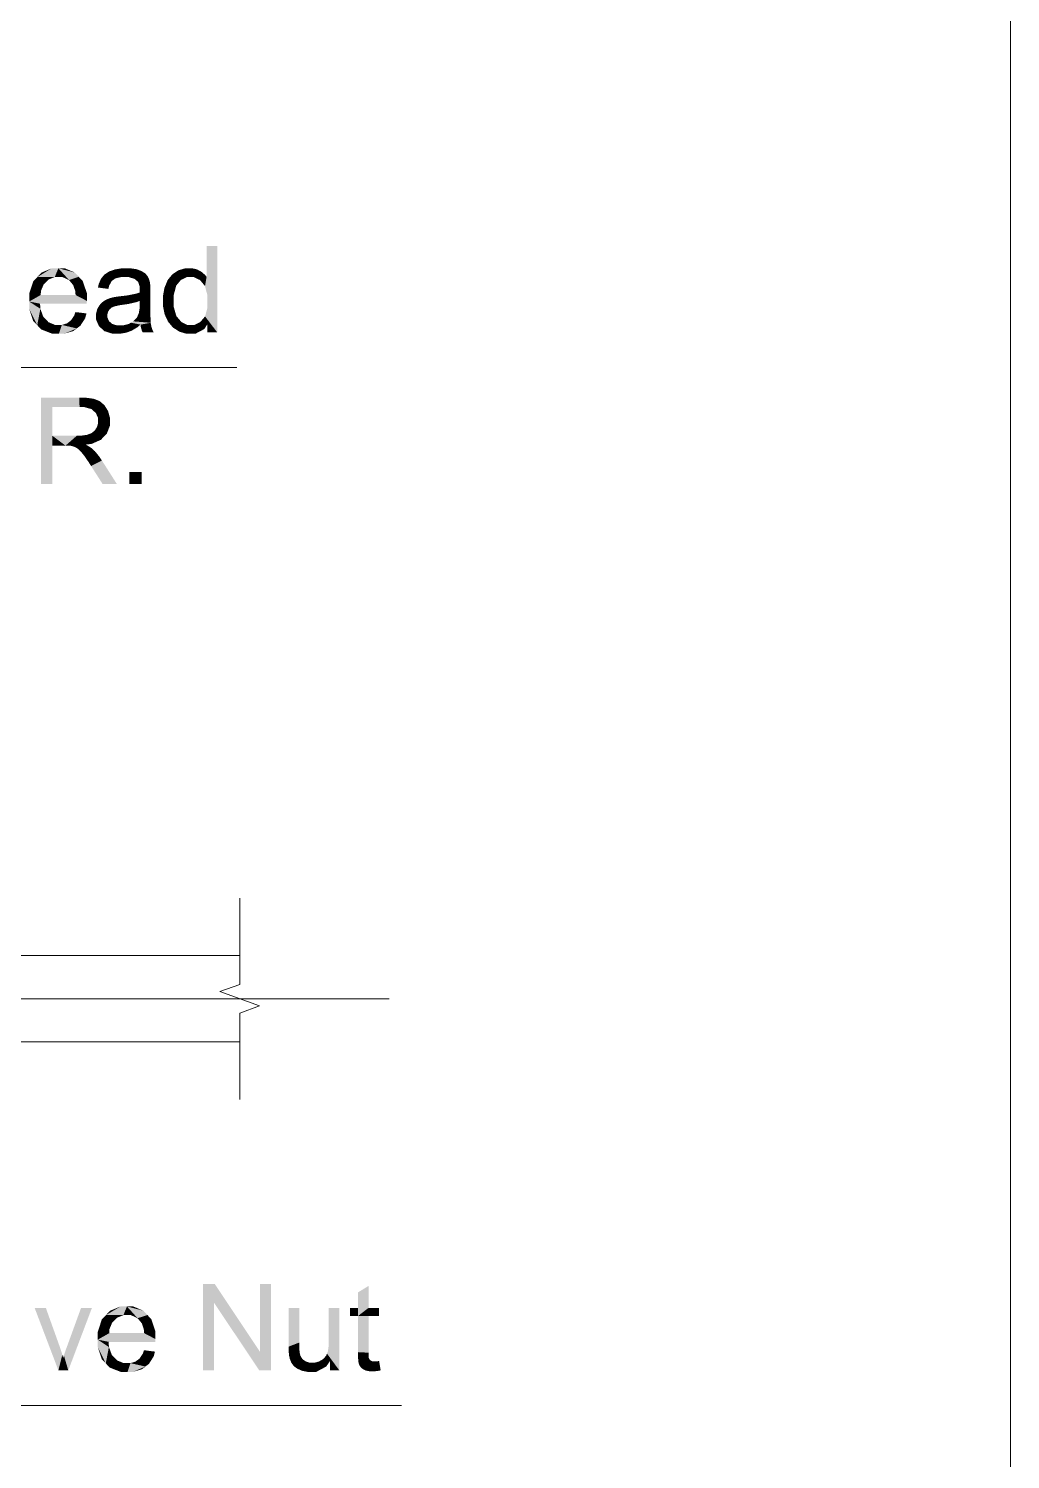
# Model space of a CAD drawing. Header units: millimetres. Extents: x 2 to 579, y 1 to 405.
# Drawn here: x 230.53 to 245.87, y 82.63 to 104.99 of the extents above; entities that cross this region are included whole.
import ezdxf

# ---------------------------------------------------------------- set-up
doc = ezdxf.new("R2010")
doc.units = ezdxf.units.MM
doc.linetypes.add('XKITLINE00', pattern=[0])
doc.layers.add('LinkedObject', color=7, linetype='Continuous', lineweight=0)

# ---------------------------------------------------------------- blocks, each defined once
blk = doc.blocks.new('*A4')
at = {"layer": 'LinkedObject'}
for points in [[(233.475, 101.591), (233.309, 101.107), (233.309, 101.591)], [(233.475, 101.591), (233.323, 100.816), (233.309, 101.107)], [(233.323, 100.816), (233.475, 101.591), (233.475, 100.241)], [(230.664, 101.105), (230.537, 100.846), (230.601, 101.037)], [(230.764, 100.991), (230.537, 100.846), (230.664, 101.105)], [(230.892, 101.242), (230.664, 101.105), (230.727, 101.173)], [(230.993, 101.242), (230.664, 101.105), (230.892, 101.242)], [(230.937, 101.105), (230.664, 101.105), (230.993, 101.242)], [(230.664, 101.105), (230.803, 101.029), (230.764, 100.991)], [(230.803, 101.029), (230.664, 101.105), (230.841, 101.067)], [(230.841, 101.067), (230.664, 101.105), (230.937, 101.105)], [(230.937, 101.105), (230.993, 101.242), (230.994, 101.105)], [(230.993, 101.242), (231.057, 101.105), (230.994, 101.105)], [(231.251, 101.175), (230.993, 101.242), (231.091, 101.242)], [(231.313, 101.108), (230.993, 101.242), (231.251, 101.175)], [(231.16, 101.057), (230.993, 101.242), (231.313, 101.108)], [(231.057, 101.105), (230.993, 101.242), (231.16, 101.057)], [(231.16, 101.057), (231.313, 101.108), (231.199, 101.009)], [(231.313, 101.108), (231.225, 100.979), (231.199, 101.009)], [(231.225, 100.979), (231.313, 101.108), (231.257, 100.886)], [(231.257, 100.886), (231.313, 101.108), (231.438, 100.853)], [(231.438, 100.853), (231.313, 101.108), (231.375, 101.041)], [(231.684, 101.109), (231.612, 100.941), (231.659, 101.077)], [(231.828, 101.043), (231.612, 100.941), (231.684, 101.109)], [(231.659, 101.077), (231.612, 100.941), (231.623, 100.993)], [(231.71, 101.141), (231.884, 101.083), (231.684, 101.109)], [(231.828, 101.043), (231.684, 101.109), (231.856, 101.063)], [(231.856, 101.063), (231.684, 101.109), (231.884, 101.083)], [(231.783, 101.19), (231.884, 101.083), (231.71, 101.141)], [(231.831, 101.207), (231.884, 101.083), (231.783, 101.19)], [(231.99, 101.242), (231.831, 101.207), (231.879, 101.224)], [(231.97, 101.104), (231.831, 101.207), (231.99, 101.242)], [(231.884, 101.083), (231.831, 101.207), (231.97, 101.104)], [(231.97, 101.104), (231.99, 101.242), (232.028, 101.104)], [(232.028, 101.104), (231.99, 101.242), (232.091, 101.104)], [(232.053, 101.242), (232.091, 101.104), (231.99, 101.242)], [(232.217, 101.227), (232.053, 101.242), (232.115, 101.242)], [(232.256, 101.212), (232.053, 101.242), (232.217, 101.227)], [(232.185, 101.076), (232.053, 101.242), (232.256, 101.212)], [(232.091, 101.104), (232.053, 101.242), (232.185, 101.076)], [(232.185, 101.076), (232.256, 101.212), (232.217, 101.048)], [(232.217, 101.048), (232.256, 101.212), (232.24, 101.027)], [(232.256, 101.212), (232.264, 100.956), (232.24, 101.027)], [(232.371, 101.138), (232.264, 100.956), (232.256, 101.212)], [(232.353, 101.16), (232.256, 101.212), (232.295, 101.197)], [(232.371, 101.138), (232.256, 101.212), (232.353, 101.16)], [(232.39, 101.116), (232.264, 100.956), (232.371, 101.138)], [(232.415, 101.059), (232.264, 100.956), (232.39, 101.116)], [(232.773, 101.146), (232.871, 101.014), (232.7, 101.055)], [(232.908, 101.059), (232.773, 101.146), (232.822, 101.178)], [(232.871, 101.014), (232.773, 101.146), (232.908, 101.059)], [(232.87, 101.21), (233, 101.104), (232.822, 101.178)], [(232.822, 101.178), (233, 101.104), (232.908, 101.059)], [(232.979, 101.242), (233, 101.104), (232.87, 101.21)], [(233.039, 101.242), (233, 101.104), (232.979, 101.242)], [(233, 101.104), (233.039, 101.242), (233.056, 101.104)], [(233.039, 101.242), (233.112, 101.104), (233.056, 101.104)], [(233.084, 101.242), (233.112, 101.104), (233.039, 101.242)], [(233.162, 101.223), (233.112, 101.104), (233.084, 101.242)], [(233.197, 101.204), (233.112, 101.104), (233.162, 101.223)], [(233.197, 101.204), (233.207, 101.057), (233.112, 101.104)], [(233.231, 101.185), (233.207, 101.057), (233.197, 101.204)], [(233.287, 101.137), (233.207, 101.057), (233.231, 101.185)], [(233.309, 101.107), (233.207, 101.057), (233.287, 101.137)], [(233.207, 101.057), (233.309, 101.107), (233.246, 101.01)], [(233.246, 101.01), (233.309, 101.107), (233.285, 100.963)], [(233.309, 101.107), (233.323, 100.816), (233.285, 100.963)], [(230.721, 100.888), (230.537, 100.846), (230.764, 100.991)], [(230.537, 100.846), (230.721, 100.888), (230.717, 100.824)], [(230.717, 100.824), (230.537, 100.722), (230.537, 100.846)], [(231.257, 100.886), (231.438, 100.853), (231.262, 100.824)], [(231.438, 100.732), (231.262, 100.824), (231.438, 100.853)], [(231.787, 100.971), (231.612, 100.941), (231.828, 101.043)], [(231.612, 100.941), (231.787, 100.971), (231.774, 100.919)], [(232.215, 100.846), (232.264, 100.733), (232.068, 100.817)], [(232.263, 100.862), (232.264, 100.733), (232.215, 100.846)], [(232.264, 100.901), (232.427, 101.004), (232.263, 100.879)], [(232.263, 100.879), (232.427, 101.004), (232.263, 100.862)], [(232.263, 100.862), (232.427, 101.004), (232.264, 100.733)], [(232.431, 100.872), (232.263, 100.672), (232.264, 100.733)], [(232.431, 100.651), (232.263, 100.672), (232.431, 100.872)], [(232.423, 101.025), (232.264, 100.956), (232.415, 101.059)], [(232.264, 100.956), (232.423, 101.025), (232.427, 101.004)], [(232.264, 100.956), (232.427, 101.004), (232.264, 100.905)], [(232.264, 100.905), (232.427, 101.004), (232.264, 100.901)], [(232.431, 100.927), (232.264, 100.733), (232.427, 101.004)], [(232.431, 100.872), (232.264, 100.733), (232.431, 100.927)], [(232.676, 100.995), (232.627, 100.73), (232.651, 100.936)], [(232.834, 100.969), (232.627, 100.73), (232.676, 100.995)], [(232.797, 100.826), (232.627, 100.73), (232.834, 100.969)], [(232.651, 100.936), (232.627, 100.73), (232.627, 100.803)], [(232.7, 101.055), (232.871, 101.014), (232.676, 100.995)], [(232.676, 100.995), (232.871, 101.014), (232.834, 100.969)], [(230.717, 100.824), (231.438, 100.732), (230.537, 100.722)], [(231.438, 100.725), (230.537, 100.722), (231.438, 100.732)], [(231.437, 100.703), (230.537, 100.722), (231.438, 100.725)], [(230.537, 100.722), (230.663, 100.352), (230.537, 100.603)], [(230.712, 100.608), (230.663, 100.352), (230.537, 100.722)], [(230.712, 100.608), (230.537, 100.722), (230.707, 100.688)], [(231.437, 100.688), (230.537, 100.722), (231.437, 100.703)], [(230.707, 100.688), (230.537, 100.722), (231.437, 100.688)], [(231.262, 100.824), (231.438, 100.732), (230.717, 100.824)], [(231.616, 100.631), (231.583, 100.499), (231.6, 100.601)], [(231.772, 100.565), (231.583, 100.499), (231.616, 100.631)], [(231.632, 100.66), (231.783, 100.583), (231.616, 100.631)], [(231.616, 100.631), (231.783, 100.583), (231.772, 100.565)], [(231.675, 100.708), (231.783, 100.583), (231.632, 100.66)], [(231.795, 100.601), (231.675, 100.708), (231.701, 100.726)], [(231.783, 100.583), (231.675, 100.708), (231.795, 100.601)], [(231.728, 100.744), (231.827, 100.628), (231.701, 100.726)], [(231.701, 100.726), (231.827, 100.628), (231.795, 100.601)], [(231.787, 100.771), (231.827, 100.628), (231.728, 100.744)], [(231.821, 100.78), (231.827, 100.628), (231.787, 100.771)], [(231.845, 100.787), (231.87, 100.646), (231.821, 100.78)], [(231.827, 100.628), (231.821, 100.78), (231.849, 100.637)], [(231.849, 100.637), (231.821, 100.78), (231.87, 100.646)], [(231.918, 100.799), (231.942, 100.663), (231.845, 100.787)], [(231.845, 100.787), (231.942, 100.663), (231.87, 100.646)], [(231.968, 100.805), (231.993, 100.67), (231.918, 100.799)], [(231.918, 100.799), (231.993, 100.67), (231.942, 100.663)], [(232.068, 100.817), (232.083, 100.683), (231.968, 100.805)], [(231.968, 100.805), (232.083, 100.683), (231.993, 100.67)], [(232.068, 100.817), (232.264, 100.733), (232.083, 100.683)], [(232.083, 100.683), (232.264, 100.733), (232.219, 100.714)], [(232.249, 100.534), (232.431, 100.651), (232.431, 100.536)], [(232.263, 100.617), (232.431, 100.651), (232.249, 100.534)], [(232.431, 100.651), (232.263, 100.617), (232.263, 100.672)], [(232.627, 100.73), (232.797, 100.826), (232.797, 100.729)], [(232.627, 100.73), (232.797, 100.636), (232.627, 100.655)], [(232.797, 100.636), (232.627, 100.73), (232.797, 100.729)], [(232.627, 100.655), (232.797, 100.636), (232.654, 100.522)], [(232.654, 100.522), (232.797, 100.636), (232.681, 100.464)], [(232.681, 100.464), (232.797, 100.636), (232.837, 100.495)], [(233.323, 100.625), (233.475, 100.241), (233.286, 100.489)], [(233.323, 100.816), (233.475, 100.241), (233.323, 100.716)], [(233.323, 100.716), (233.475, 100.241), (233.323, 100.625)], [(230.537, 100.603), (230.663, 100.352), (230.6, 100.418)], [(230.757, 100.484), (230.663, 100.352), (230.712, 100.608)], [(230.663, 100.352), (230.757, 100.484), (230.725, 100.286)], [(230.798, 100.442), (230.725, 100.286), (230.757, 100.484)], [(230.839, 100.399), (230.725, 100.286), (230.798, 100.442)], [(230.839, 100.399), (231.002, 100.22), (230.725, 100.286)], [(230.941, 100.356), (231.002, 100.22), (230.839, 100.399)], [(231.158, 100.404), (231.337, 100.344), (231.126, 100.38)], [(231.19, 100.428), (231.337, 100.344), (231.158, 100.404)], [(231.19, 100.428), (231.432, 100.536), (231.337, 100.344)], [(231.241, 100.505), (231.432, 100.536), (231.19, 100.428)], [(231.432, 100.536), (231.241, 100.505), (231.26, 100.557)], [(231.337, 100.344), (231.432, 100.536), (231.412, 100.46)], [(231.6, 100.601), (231.583, 100.499), (231.583, 100.535)], [(231.76, 100.526), (231.583, 100.499), (231.772, 100.565)], [(231.583, 100.499), (231.76, 100.526), (231.76, 100.504)], [(231.76, 100.471), (231.583, 100.499), (231.76, 100.504)], [(231.583, 100.499), (231.76, 100.471), (231.583, 100.438)], [(231.583, 100.438), (231.76, 100.471), (231.627, 100.338)], [(231.627, 100.338), (231.76, 100.471), (231.67, 100.298)], [(231.67, 100.298), (231.76, 100.471), (231.785, 100.416)], [(231.785, 100.416), (231.713, 100.259), (231.67, 100.298)], [(231.81, 100.393), (231.713, 100.259), (231.785, 100.416)], [(232.164, 100.412), (232.436, 100.39), (232.127, 100.391)], [(232.164, 100.412), (232.431, 100.536), (232.436, 100.39)], [(232.219, 100.469), (232.431, 100.536), (232.164, 100.412)], [(232.236, 100.506), (232.431, 100.536), (232.219, 100.469)], [(232.431, 100.536), (232.236, 100.506), (232.249, 100.534)], [(232.837, 100.495), (232.784, 100.316), (232.681, 100.464)], [(232.681, 100.464), (232.784, 100.316), (232.708, 100.406)], [(232.876, 100.449), (232.784, 100.316), (232.837, 100.495)], [(232.784, 100.316), (232.876, 100.449), (232.833, 100.284)], [(232.833, 100.284), (232.876, 100.449), (232.916, 100.402)], [(232.916, 100.402), (233.047, 100.22), (232.833, 100.284)], [(233.009, 100.356), (233.047, 100.22), (232.916, 100.402)], [(233.21, 100.4), (233.321, 100.365), (233.117, 100.356)], [(233.321, 100.365), (233.21, 100.4), (233.248, 100.445)], [(233.286, 100.489), (233.321, 100.365), (233.248, 100.445)], [(233.286, 100.489), (233.475, 100.241), (233.321, 100.365)], [(230.725, 100.286), (231.002, 100.22), (230.895, 100.22)], [(231.003, 100.356), (231.002, 100.22), (230.941, 100.356)], [(231.048, 100.356), (231.282, 100.302), (231.002, 100.22)], [(231.048, 100.356), (231.002, 100.22), (231.003, 100.356)], [(231.002, 100.22), (231.282, 100.302), (231.088, 100.22)], [(231.126, 100.38), (231.282, 100.302), (231.048, 100.356)], [(231.088, 100.22), (231.282, 100.302), (231.227, 100.261)], [(231.282, 100.302), (231.126, 100.38), (231.337, 100.344)], [(231.835, 100.371), (231.713, 100.259), (231.81, 100.393)], [(231.713, 100.259), (231.835, 100.371), (231.837, 100.22)], [(231.917, 100.22), (231.835, 100.371), (231.909, 100.349)], [(231.837, 100.22), (231.835, 100.371), (231.917, 100.22)], [(231.909, 100.349), (231.966, 100.22), (231.917, 100.22)], [(231.957, 100.349), (231.966, 100.22), (231.909, 100.349)], [(232.005, 100.349), (231.966, 100.22), (231.957, 100.349)], [(231.966, 100.22), (232.005, 100.349), (232.057, 100.236)], [(232.1, 100.252), (232.005, 100.349), (232.09, 100.37)], [(232.057, 100.236), (232.005, 100.349), (232.1, 100.252)], [(232.277, 100.361), (232.09, 100.37), (232.127, 100.391)], [(232.231, 100.322), (232.09, 100.37), (232.277, 100.361)], [(232.142, 100.268), (232.09, 100.37), (232.231, 100.322)], [(232.1, 100.252), (232.09, 100.37), (232.142, 100.268)], [(232.436, 100.39), (232.277, 100.361), (232.127, 100.391)], [(232.277, 100.361), (232.436, 100.39), (232.281, 100.327)], [(232.281, 100.327), (232.436, 100.39), (232.442, 100.359)], [(232.442, 100.359), (232.298, 100.267), (232.281, 100.327)], [(232.447, 100.328), (232.298, 100.267), (232.442, 100.359)], [(232.447, 100.328), (232.311, 100.241), (232.298, 100.267)], [(232.468, 100.269), (232.311, 100.241), (232.447, 100.328)], [(232.311, 100.241), (232.468, 100.269), (232.484, 100.241)], [(232.833, 100.284), (233.047, 100.22), (232.882, 100.252)], [(232.882, 100.252), (233.047, 100.22), (232.989, 100.22)], [(233.047, 100.22), (233.009, 100.356), (233.063, 100.356)], [(233.047, 100.22), (233.321, 100.365), (233.138, 100.22)], [(233.117, 100.356), (233.321, 100.365), (233.047, 100.22)], [(233.117, 100.356), (233.047, 100.22), (233.063, 100.356)], [(233.138, 100.22), (233.321, 100.365), (233.274, 100.292)], [(233.321, 100.365), (233.475, 100.241), (233.321, 100.241)], [(230.898, 98.625), (230.72, 97.871), (230.72, 99.221)], [(230.72, 99.221), (230.898, 99.072), (230.898, 98.625)], [(231.325, 99.072), (230.72, 99.221), (231.318, 99.221)], [(230.898, 99.072), (230.72, 99.221), (231.325, 99.072)], [(231.318, 99.221), (231.4, 99.072), (231.325, 99.072)], [(231.545, 99.202), (231.318, 99.221), (231.408, 99.221)], [(231.592, 99.184), (231.318, 99.221), (231.545, 99.202)], [(231.51, 99.041), (231.318, 99.221), (231.592, 99.184)], [(231.4, 99.072), (231.318, 99.221), (231.51, 99.041)], [(231.592, 99.184), (231.545, 99.01), (231.51, 99.041)], [(231.639, 99.166), (231.545, 99.01), (231.592, 99.184)], [(231.545, 99.01), (231.639, 99.166), (231.579, 98.979)], [(231.579, 98.979), (231.639, 99.166), (231.742, 99.056)], [(231.742, 99.056), (231.614, 98.901), (231.579, 98.979)], [(231.77, 99.01), (231.614, 98.901), (231.742, 99.056)], [(231.742, 99.056), (231.639, 99.166), (231.713, 99.102)], [(231.596, 98.76), (231.798, 98.852), (231.705, 98.61)], [(231.614, 98.82), (231.798, 98.852), (231.596, 98.76)], [(231.798, 98.908), (231.614, 98.901), (231.77, 99.01)], [(231.798, 98.852), (231.614, 98.901), (231.798, 98.908)], [(231.614, 98.901), (231.798, 98.852), (231.614, 98.853)], [(231.798, 98.852), (231.614, 98.82), (231.614, 98.853)], [(231.705, 98.61), (231.798, 98.852), (231.751, 98.659)], [(231.751, 98.659), (231.798, 98.852), (231.798, 98.78)], [(230.898, 98.625), (230.898, 98.47), (230.72, 97.871)], [(231.105, 98.47), (230.898, 98.625), (231.282, 98.625)], [(230.898, 98.47), (230.898, 98.625), (231.105, 98.47)], [(231.105, 98.47), (231.282, 98.625), (231.14, 98.47)], [(231.14, 98.47), (231.282, 98.625), (231.189, 98.467)], [(231.189, 98.467), (231.282, 98.625), (231.205, 98.464)], [(231.205, 98.464), (231.282, 98.625), (231.225, 98.458)], [(231.225, 98.458), (231.282, 98.625), (231.266, 98.441)], [(231.266, 98.441), (231.282, 98.625), (231.343, 98.625)], [(231.266, 98.441), (231.343, 98.625), (231.286, 98.428)], [(231.343, 98.625), (231.418, 98.485), (231.286, 98.428)], [(231.439, 98.638), (231.418, 98.485), (231.343, 98.625)], [(231.418, 98.485), (231.439, 98.638), (231.515, 98.498)], [(231.473, 98.651), (231.705, 98.61), (231.439, 98.638)], [(231.658, 98.561), (231.439, 98.638), (231.705, 98.61)], [(231.515, 98.498), (231.439, 98.638), (231.658, 98.561)], [(231.508, 98.663), (231.705, 98.61), (231.473, 98.651)], [(231.705, 98.61), (231.508, 98.663), (231.56, 98.704)], [(231.578, 98.732), (231.705, 98.61), (231.56, 98.704)], [(231.596, 98.76), (231.705, 98.61), (231.578, 98.732)], [(230.72, 97.871), (230.898, 98.47), (230.898, 97.871)], [(231.286, 98.428), (231.418, 98.485), (231.306, 98.415)], [(231.418, 98.485), (231.351, 98.37), (231.306, 98.415)], [(231.453, 98.468), (231.351, 98.37), (231.418, 98.485)], [(231.351, 98.37), (231.453, 98.468), (231.377, 98.337)], [(231.377, 98.337), (231.453, 98.468), (231.402, 98.305)], [(231.402, 98.305), (231.453, 98.468), (231.526, 98.418)], [(231.526, 98.418), (231.466, 98.212), (231.402, 98.305)], [(231.526, 98.418), (231.453, 98.468), (231.507, 98.434)], [(231.565, 98.382), (231.466, 98.212), (231.526, 98.418)], [(231.638, 98.292), (231.466, 98.212), (231.565, 98.382)], [(231.466, 98.212), (231.638, 98.292), (231.505, 98.151)], [(231.505, 98.151), (231.638, 98.292), (231.673, 98.238)], [(231.505, 98.151), (231.673, 98.238), (231.684, 97.871)], [(231.684, 97.871), (231.673, 98.238), (231.907, 97.871)], [(232.293, 98.06), (232.104, 97.871), (232.104, 98.06)], [(232.293, 97.871), (232.104, 97.871), (232.293, 98.06)], [(233.254, 85.367), (233.426, 85.076), (233.254, 84.017)], [(233.426, 85.076), (233.254, 85.367), (233.438, 85.367)], [(233.426, 85.076), (233.438, 85.367), (234.133, 84.017)], [(234.133, 84.017), (233.438, 85.367), (234.145, 84.307)], [(234.317, 85.367), (234.145, 84.307), (234.145, 85.367)], [(234.317, 84.017), (234.145, 84.307), (234.317, 85.367)], [(235.841, 85.337), (235.675, 84.995), (235.675, 85.237)], [(235.675, 84.995), (235.841, 85.337), (235.675, 84.867)], [(235.841, 84.995), (235.675, 84.867), (235.841, 85.337)], [(230.797, 84.995), (230.994, 84.017), (230.622, 84.995)], [(231.007, 84.409), (230.994, 84.017), (230.797, 84.995)], [(231.518, 84.995), (231.131, 84.398), (231.348, 84.995)], [(231.148, 84.017), (231.131, 84.398), (231.518, 84.995)], [(231.964, 85.017), (231.736, 84.881), (231.799, 84.949)], [(232.065, 85.017), (231.736, 84.881), (231.964, 85.017)], [(232.009, 84.881), (231.736, 84.881), (232.065, 85.017)], [(232.009, 84.881), (232.065, 85.017), (232.066, 84.881)], [(232.065, 85.017), (232.129, 84.881), (232.066, 84.881)], [(232.323, 84.95), (232.065, 85.017), (232.163, 85.017)], [(232.385, 84.883), (232.065, 85.017), (232.323, 84.95)], [(232.231, 84.833), (232.065, 85.017), (232.385, 84.883)], [(232.129, 84.881), (232.065, 85.017), (232.231, 84.833)], [(233.254, 84.017), (233.426, 85.076), (233.426, 84.017)], [(234.758, 84.995), (234.592, 84.389), (234.592, 84.995)], [(234.758, 84.453), (234.592, 84.389), (234.758, 84.995)], [(235.385, 84.995), (235.218, 84.471), (235.218, 84.995)], [(235.385, 84.017), (235.218, 84.471), (235.385, 84.995)], [(235.552, 84.995), (235.675, 84.867), (235.552, 84.867)], [(235.675, 84.995), (235.675, 84.867), (235.552, 84.995)], [(235.841, 84.867), (235.675, 84.867), (235.841, 84.995)], [(236.006, 84.867), (235.841, 84.995), (236.006, 84.995)], [(235.841, 84.867), (235.841, 84.995), (236.006, 84.867)], [(231.736, 84.881), (231.609, 84.621), (231.672, 84.813)], [(231.835, 84.766), (231.609, 84.621), (231.736, 84.881)], [(231.792, 84.664), (231.609, 84.621), (231.835, 84.766)], [(231.736, 84.881), (231.874, 84.804), (231.835, 84.766)], [(231.874, 84.804), (231.736, 84.881), (231.913, 84.842)], [(231.913, 84.842), (231.736, 84.881), (232.009, 84.881)], [(232.231, 84.833), (232.385, 84.883), (232.271, 84.785)], [(232.385, 84.883), (232.297, 84.754), (232.271, 84.785)], [(232.297, 84.754), (232.385, 84.883), (232.328, 84.662)], [(232.328, 84.662), (232.385, 84.883), (232.509, 84.629)], [(232.509, 84.629), (232.385, 84.883), (232.447, 84.817)], [(235.675, 84.303), (235.841, 84.867), (235.841, 84.294)], [(235.675, 84.867), (235.841, 84.867), (235.675, 84.303)], [(231.609, 84.621), (231.792, 84.664), (231.788, 84.6)], [(231.788, 84.6), (231.609, 84.498), (231.609, 84.621)], [(231.788, 84.6), (232.509, 84.508), (231.609, 84.498)], [(232.334, 84.6), (232.509, 84.508), (231.788, 84.6)], [(232.328, 84.662), (232.509, 84.629), (232.334, 84.6)], [(232.509, 84.508), (232.334, 84.6), (232.509, 84.629)], [(231.024, 84.362), (230.994, 84.017), (231.007, 84.409)], [(231.055, 84.263), (230.994, 84.017), (231.024, 84.362)], [(231.111, 84.344), (231.148, 84.017), (231.08, 84.251)], [(231.131, 84.398), (231.148, 84.017), (231.111, 84.344)], [(232.509, 84.5), (231.609, 84.498), (232.509, 84.508)], [(232.509, 84.478), (231.609, 84.498), (232.509, 84.5)], [(231.609, 84.498), (231.734, 84.127), (231.609, 84.379)], [(231.783, 84.383), (231.734, 84.127), (231.609, 84.498)], [(231.783, 84.383), (231.609, 84.498), (231.779, 84.464)], [(232.508, 84.464), (231.609, 84.498), (232.509, 84.478)], [(231.779, 84.464), (231.609, 84.498), (232.508, 84.464)], [(231.609, 84.379), (231.734, 84.127), (231.671, 84.193)], [(231.829, 84.26), (231.734, 84.127), (231.783, 84.383)], [(232.262, 84.203), (232.503, 84.311), (232.408, 84.119)], [(232.313, 84.28), (232.503, 84.311), (232.262, 84.203)], [(232.503, 84.311), (232.313, 84.28), (232.332, 84.333)], [(232.408, 84.119), (232.503, 84.311), (232.483, 84.236)], [(234.145, 84.307), (234.317, 84.017), (234.133, 84.017)], [(234.592, 84.389), (234.758, 84.453), (234.758, 84.388)], [(234.592, 84.389), (234.758, 84.388), (234.592, 84.336)], [(234.758, 84.388), (234.597, 84.259), (234.592, 84.336)], [(234.763, 84.301), (234.597, 84.259), (234.758, 84.388)], [(234.597, 84.259), (234.763, 84.301), (234.602, 84.235)], [(234.602, 84.235), (234.763, 84.301), (234.768, 84.278)], [(235.205, 84.313), (235.385, 84.017), (235.191, 84.28)], [(235.218, 84.409), (235.385, 84.017), (235.205, 84.313)], [(235.218, 84.471), (235.385, 84.017), (235.218, 84.409)], [(235.841, 84.294), (235.675, 84.228), (235.675, 84.303)], [(231.069, 84.212), (230.994, 84.017), (231.055, 84.263)], [(231.069, 84.212), (231.148, 84.017), (230.994, 84.017)], [(231.08, 84.251), (231.148, 84.017), (231.069, 84.212)], [(231.734, 84.127), (231.829, 84.26), (231.797, 84.061)], [(231.87, 84.217), (231.797, 84.061), (231.829, 84.26)], [(231.911, 84.174), (231.797, 84.061), (231.87, 84.217)], [(231.911, 84.174), (232.074, 83.995), (231.797, 84.061)], [(232.013, 84.131), (232.074, 83.995), (231.911, 84.174)], [(232.074, 84.131), (232.074, 83.995), (232.013, 84.131)], [(232.12, 84.131), (232.354, 84.078), (232.074, 83.995)], [(232.12, 84.131), (232.074, 83.995), (232.074, 84.131)], [(232.074, 83.995), (232.354, 84.078), (232.159, 83.995)], [(232.197, 84.155), (232.354, 84.078), (232.12, 84.131)], [(232.159, 83.995), (232.354, 84.078), (232.299, 84.036)], [(232.23, 84.179), (232.408, 84.119), (232.197, 84.155)], [(232.354, 84.078), (232.197, 84.155), (232.408, 84.119)], [(232.262, 84.203), (232.408, 84.119), (232.23, 84.179)], [(234.776, 84.245), (234.602, 84.235), (234.768, 84.278)], [(234.602, 84.235), (234.776, 84.245), (234.61, 84.198)], [(234.61, 84.198), (234.776, 84.245), (234.635, 84.137)], [(234.635, 84.137), (234.776, 84.245), (234.653, 84.112)], [(234.653, 84.112), (234.776, 84.245), (234.809, 84.194)], [(234.653, 84.112), (234.809, 84.194), (234.671, 84.086)], [(234.671, 84.086), (234.809, 84.194), (234.727, 84.045)], [(234.727, 84.045), (234.809, 84.194), (234.765, 84.028)], [(234.765, 84.028), (234.809, 84.194), (234.834, 84.175)], [(234.86, 84.157), (234.765, 84.028), (234.834, 84.175)], [(234.765, 84.028), (234.86, 84.157), (234.802, 84.012)], [(234.802, 84.012), (234.86, 84.157), (234.883, 83.995)], [(234.926, 83.995), (234.86, 84.157), (234.922, 84.138)], [(234.883, 83.995), (234.86, 84.157), (234.926, 83.995)], [(234.959, 84.138), (234.926, 83.995), (234.922, 84.138)], [(234.997, 84.138), (235.179, 84.078), (234.926, 83.995)], [(234.997, 84.138), (234.926, 83.995), (234.959, 84.138)], [(234.926, 83.995), (235.179, 84.078), (235.024, 83.995)], [(235.066, 84.157), (235.179, 84.078), (234.997, 84.138)], [(235.099, 84.176), (235.179, 84.078), (235.066, 84.157)], [(235.132, 84.195), (235.179, 84.078), (235.099, 84.176)], [(235.236, 84.161), (235.132, 84.195), (235.178, 84.247)], [(235.179, 84.078), (235.132, 84.195), (235.236, 84.161)], [(235.191, 84.28), (235.385, 84.017), (235.178, 84.247)], [(235.178, 84.247), (235.385, 84.017), (235.236, 84.161)], [(235.236, 84.161), (235.385, 84.017), (235.236, 84.017)], [(235.841, 84.259), (235.675, 84.228), (235.841, 84.294)], [(235.841, 84.259), (235.695, 84.107), (235.675, 84.228)], [(235.675, 84.228), (235.695, 84.107), (235.685, 84.13)], [(235.845, 84.213), (235.695, 84.107), (235.841, 84.259)], [(235.695, 84.107), (235.845, 84.213), (235.854, 84.193)], [(235.695, 84.107), (235.854, 84.193), (235.705, 84.084)], [(235.705, 84.084), (235.854, 84.193), (235.74, 84.046)], [(235.74, 84.046), (235.854, 84.193), (235.765, 84.032)], [(235.765, 84.032), (235.854, 84.193), (235.868, 84.176)], [(235.868, 84.176), (235.79, 84.017), (235.765, 84.032)], [(235.878, 84.17), (235.79, 84.017), (235.868, 84.176)], [(235.887, 84.164), (235.79, 84.017), (235.878, 84.17)], [(235.79, 84.017), (235.887, 84.164), (235.86, 84.003)], [(235.86, 84.003), (235.887, 84.164), (235.905, 84.003)], [(235.905, 84.003), (235.887, 84.164), (235.915, 84.158)], [(235.915, 84.158), (235.932, 84.003), (235.905, 84.003)], [(235.934, 84.158), (235.932, 84.003), (235.915, 84.158)], [(235.934, 84.158), (235.995, 84.011), (235.932, 84.003)], [(235.947, 84.158), (235.995, 84.011), (235.934, 84.158)], [(235.995, 84.011), (235.947, 84.158), (235.983, 84.161)], [(236.03, 84.018), (235.983, 84.161), (236.006, 84.164)], [(235.995, 84.011), (235.983, 84.161), (236.03, 84.018)], [(231.797, 84.061), (232.074, 83.995), (231.967, 83.995)]]:
    blk.add_hatch(color=7, dxfattribs=at).paths.add_polyline_path(points, flags=17)
at = {"layer": 'LinkedObject', "color": 2, "linetype": 'XKITLINE00', "lineweight": 0}
blk.add_line((245.872, 139.455), (245.872, 67.963), dxfattribs=at)
at = {"layer": 'LinkedObject', "color": 6, "linetype": 'XKITLINE00', "lineweight": 0}
for p, q in [((233.782, 99.689), (221.37, 99.689)), ((222.988, 89.827), (236.161, 89.827))]:
    blk.add_line(p, q, dxfattribs=at)
at = {"layer": 'LinkedObject', "color": 7, "linetype": 'XKITLINE00', "lineweight": 0}
for p, q in [((233.828, 91.4), (233.828, 90.05)), ((204.694, 90.502), (233.828, 90.502)), ((233.828, 90.05), (233.519, 89.938)), ((233.519, 89.938), (234.138, 89.713)), ((234.138, 89.713), (233.828, 89.6)), ((233.828, 89.6), (233.828, 88.25)), ((233.828, 89.152), (204.694, 89.152))]:
    blk.add_line(p, q, dxfattribs=at)
at = {"layer": 'LinkedObject', "color": 1, "linetype": 'XKITLINE00', "lineweight": 0}
blk.add_line((225.882, 83.471), (236.356, 83.471), dxfattribs=at)

msp = doc.modelspace()

# ---------------------------------------------------------------- block references
at = {"lineweight": 0}
msp.add_blockref('*A4', (0, 0), dxfattribs=at)

doc.saveas('drawing.dxf')
